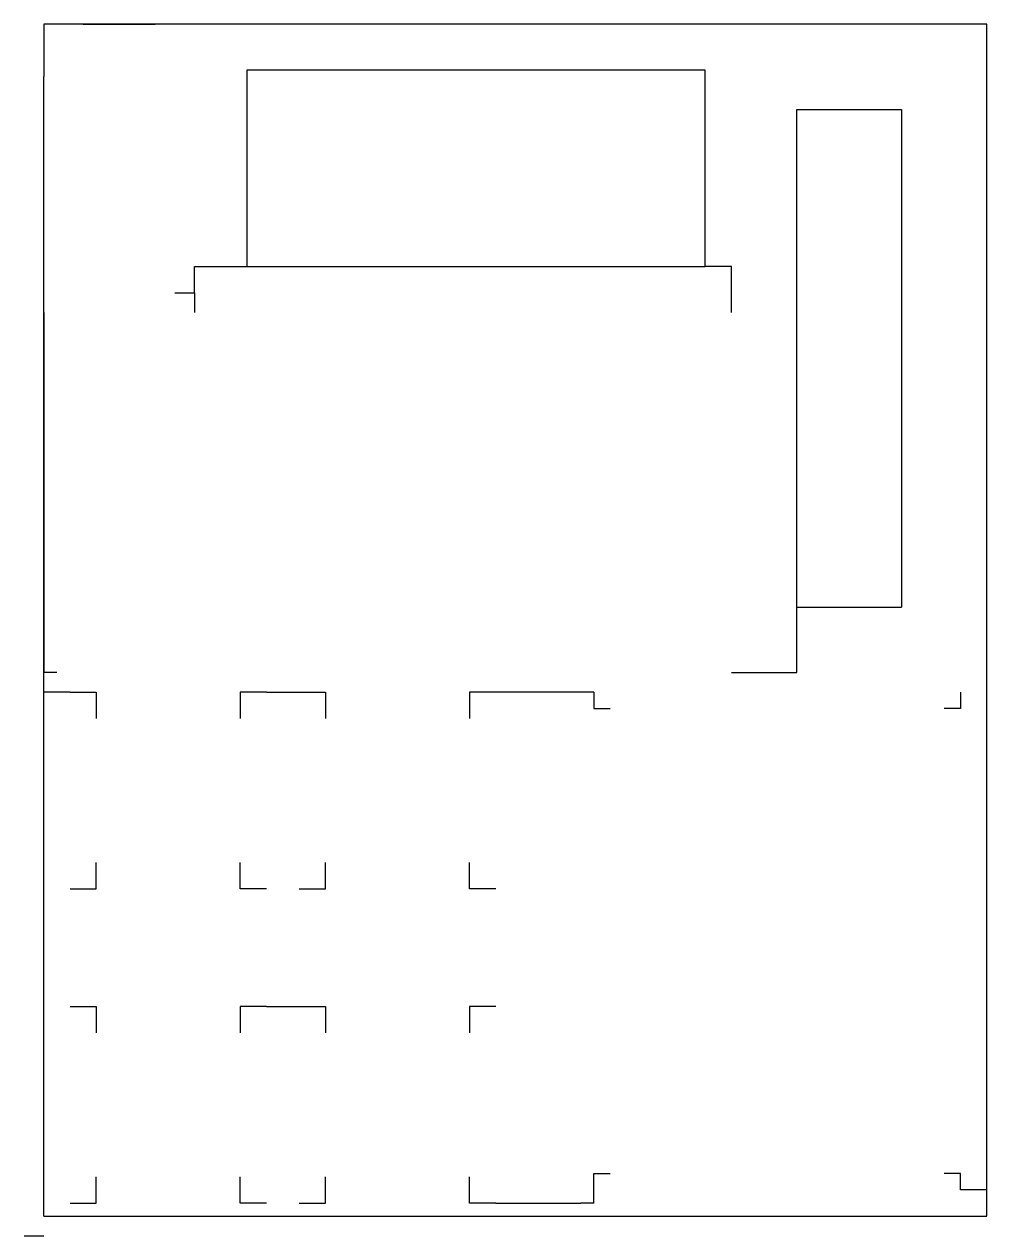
# Model space of a CAD drawing. Header units: millimetres. Extents: x 0 to 147, y 0 to 185.
import ezdxf

# ---------------------------------------------------------------- set-up
doc = ezdxf.new("R2010")
doc.units = ezdxf.units.MM
doc.layers.add('низ', color=7, linetype='Continuous')
doc.layers.add('реле на 4', color=7, linetype='Continuous')

msp = doc.modelspace()

# ---------------------------------------------------------------- linework, layer by layer
at = {"layer": 'низ'}
for p, q in [((6, 185), (3, 185)), ((3, 185), (3, 177)), ((147, 185), (3, 185)), ((9, 185), (20, 185)), ((20, 185, 6), (9, 185, 6)), ((147, 177), (147, 185)), ((104, 178), (34, 178)), ((34, 178), (34, 148)), ((104, 148), (104, 178)), ((3, 3), (3, 177)), ((147, 3), (147, 177)), ((118, 96), (118, 172)), ((118, 172), (134, 172)), ((134, 172), (134, 96)), ((26, 146), (26, 148)), ((26, 148), (34, 148)), ((34, 148), (104, 148)), ((108, 148), (104, 148)), ((108, 141), (108, 148)), ((26, 144), (26, 146)), ((3, 141), (3, 144)), ((23, 144), (26, 144)), ((26, 144), (26, 141)), ((3, 141), (3, 86)), ((118, 96), (134, 96)), ((118, 86), (118, 96)), ((5, 86), (3, 86)), ((108, 86), (113, 86)), ((108, 86), (118, 86)), ((7, 83), (3, 83)), ((7, 83), (11, 83)), ((11, 83), (11, 79)), ((37, 83), (33, 83)), ((33, 83), (33, 79)), ((37, 83), (42, 83)), ((42, 83), (46, 83)), ((46, 83), (46, 79)), ((72, 83), (68, 83)), ((68, 83), (68, 79)), ((87, 83), (72, 83)), ((11, 53), (11, 57)), ((33, 53), (33, 57)), ((46, 53), (46, 57)), ((68, 53), (68, 57)), ((7, 53), (11, 53)), ((37, 53), (33, 53)), ((42, 53), (46, 53)), ((72, 53), (68, 53)), ((7, 35), (11, 35)), ((11, 35), (11, 31)), ((37, 35), (33, 35)), ((33, 35), (33, 31)), ((37, 35), (42, 35)), ((42, 35), (46, 35)), ((46, 35), (46, 31)), ((72, 35), (68, 35)), ((68, 35), (68, 31)), ((11, 5), (11, 9)), ((33, 5), (33, 9)), ((46, 5), (46, 9)), ((68, 5), (68, 9)), ((87, 5), (87, 7)), ((147, 7), (143, 7)), ((147, 7), (143, 7)), ((7, 5), (11, 5)), ((37, 5), (33, 5)), ((42, 5), (46, 5)), ((72, 5), (68, 5)), ((72, 5), (85, 5)), ((87, 5), (85, 5)), ((3, 3), (147, 3)), ((3, 3), (5, 3)), ((0, 0), (3, 0))]:
    msp.add_line(p, q, dxfattribs=at)
at = {"layer": 'реле на 4'}
for p, q in [((87, 83, 23), (87, 80.5, 23)), ((143, 83, 23), (143, 80.5, 23)), ((87, 80.5, 23), (89.5, 80.5, 23)), ((143, 80.5, 23), (140.5, 80.5, 23))]:
    msp.add_line(p, q, dxfattribs=at)
at = {"layer": 'реле на 4', "extrusion": (0, -1, 0)}
for p, q in [((87, 7, 23), (87, 9.5, 23)), ((87, 9.5, 23), (89.5, 9.5, 23))]:
    msp.add_line(p, q, dxfattribs=at)
at = {"layer": 'реле на 4', "extrusion": (1, 0, 0)}
for p, q in [((143, 9.5, 23), (140.5, 9.5, 23)), ((143, 7, 23), (143, 9.5, 23))]:
    msp.add_line(p, q, dxfattribs=at)

doc.saveas('drawing.dxf')
